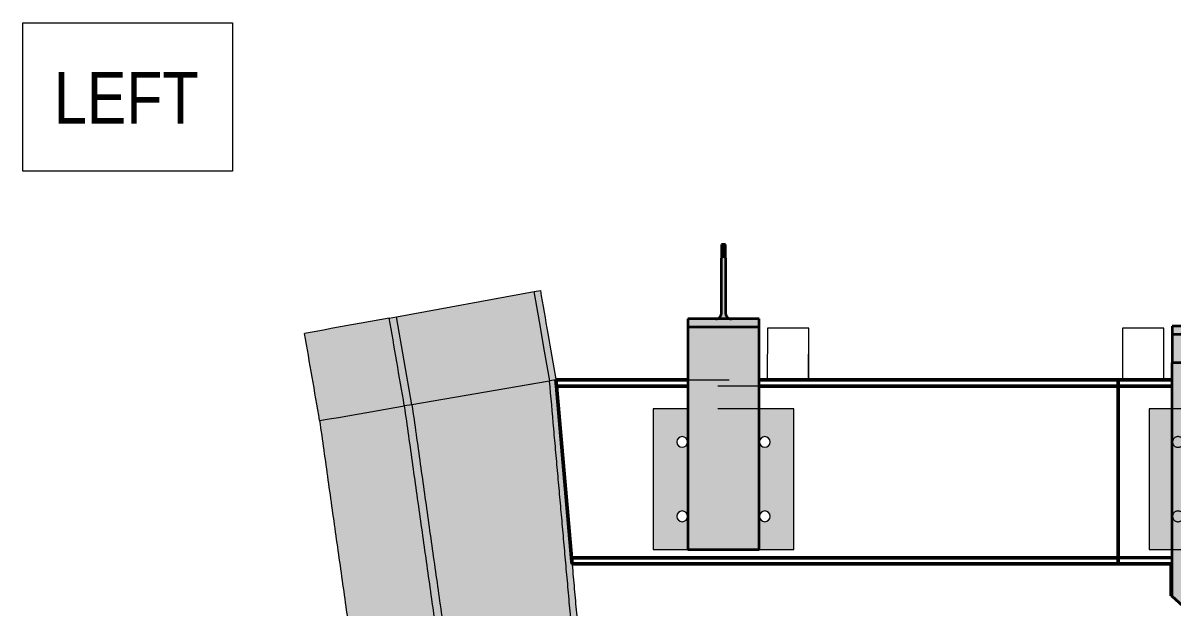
# Model space of a CAD drawing. Header units: metres. Extents: x 305 to 337, y 0 to 1215.
# Drawn here: x 305.067 to 307.848, y 1211.969 to 1213.382 of the extents above; entities that cross this region are included whole.
import ezdxf

# ---------------------------------------------------------------- set-up
doc = ezdxf.new("R2010")
doc.units = ezdxf.units.M
doc.linetypes.add('JacobsDash', pattern=[0.0045, 0.003, -0.0015])
for name, color, linetype, lineweight in [('A-DETL', 7, 'Continuous', 13), ('A-FLOR', 7, 'Continuous', 50), ('A-FLOR-HDLN', 7, 'JacobsDash', 18), ('A-GENM', 7, 'Continuous', 35), ('A-WALL', 7, 'Continuous', 50), ('A-WALL-HDLN', 7, 'JacobsDash', 18), ('G-ANNO-TEXT', 7, 'Continuous', 9), ('S-FSTN', 7, 'Continuous', 18)]:
    doc.layers.add(name, color=color, linetype=linetype, lineweight=lineweight)
doc.styles.add('Arial Narrow', font='ARIALN.TTF', dxfattribs={"height": 0.125})

# ---------------------------------------------------------------- blocks, each defined once
blk = doc.blocks.new('BR08_GEN_POST_0 - 610UB_BASE-8745540-DRG-2873231 - NORTHERN CANOPY - PLAN')
at = {"layer": 'A-GENM', "true_color": 0xc0c0c0}
for points in [[(0.005, 0.7066), (0.005, 0.7721), (-0.005, 0.7721), (-0.005, 0.7066)], [(0.019, 0.5402), (0.0159, 0.5406), (0.0129, 0.5416), (0.0103, 0.5432), (0.0081, 0.5453), (0.0064, 0.5478), (0.0054, 0.5506), (0.005, 0.5536), (0.005, 0.7066), (-0.005, 0.7066), (-0.0054, 0.5506), (-0.0064, 0.5478), (-0.0081, 0.5453), (-0.0103, 0.5432), (-0.0129, 0.5416), (-0.0159, 0.5406), (-0.019, 0.5402)], [(0.1145, 0.5209), (0.1145, 0.5402), (-0.1145, 0.5402), (-0.1145, 0.5209), (0.0799, 0.5209)], [(0.0799, 0.4511), (0.1145, 0.4511), (0.1145, 0.5209), (-0.1145, 0.5209), (-0.1145, 0.4511), (-0.0113, 0.4517), (-0.0064, 0.453), (-0.006, 0.4536), (-0.006, 0.4954), (0.006, 0.4954), (0.0064, 0.453), (0.0091, 0.4521), (0.0169, 0.4512), (0.02, 0.4511)]]:
    blk.add_hatch(color=9, dxfattribs=at).paths.add_polyline_path(points)
at = {"layer": 'A-GENM'}
for p, q in [((0.005, 0.7724), (-0.005, 0.7724)), ((-0.005, 0.7724), (-0.005, 0.7066)), ((0.005, 0.7066), (0.005, 0.7724)), ((-0.005, 0.5536), (-0.005, 0.7066)), ((0.005, 0.7066), (0.005, 0.5536)), ((-0.019, 0.5402), (-0.1145, 0.5402)), ((-0.1145, 0.5402), (-0.1145, 0.5209)), ((0.019, 0.5402), (-0.019, 0.5402)), ((0.1145, 0.5402), (0.019, 0.5402)), ((0.1145, 0.5209), (0.1145, 0.5402)), ((-0.1145, 0.5209), (0.1145, 0.5209)), ((-0.1145, 0.5209), (-0.1145, 0.4511)), ((0.1145, 0.4511), (0.1145, 0.5209))]:
    blk.add_line(p, q, dxfattribs=at)
at = {"layer": 'A-GENM', "flags": 128}
for points in [[(-0.019, 0.5402), (-0.0159, 0.5406), (-0.0129, 0.5416), (-0.0103, 0.5432), (-0.0081, 0.5453), (-0.0064, 0.5478), (-0.0054, 0.5506), (-0.005, 0.5536)], [(0.005, 0.5536), (0.0054, 0.5506), (0.0064, 0.5478), (0.0081, 0.5453), (0.0103, 0.5432), (0.0129, 0.5416), (0.0159, 0.5406), (0.019, 0.5402)]]:
    blk.add_lwpolyline(points, dxfattribs=at)
blk = doc.blocks.new('BR08_GEN_POST_0 - 360UB_BASE-TRANS-8745827-DRG-2873231 - NORTHERN CANOPY - PLAN')
at = {"layer": 'A-GENM', "true_color": 0xc0c0c0}
for points in [[(0.005, 0.7047), (0.005, 0.7374), (-0.005, 0.7374), (-0.005, 0.7047)], [(0.019, 0.5576), (0.0159, 0.5579), (0.0129, 0.5589), (0.0103, 0.5604), (0.0081, 0.5624), (0.0064, 0.5649), (0.0053, 0.5684), (0.005, 0.5704), (0.005, 0.7047), (-0.005, 0.7047), (-0.0054, 0.5676), (-0.0064, 0.5649), (-0.0081, 0.5624), (-0.0103, 0.5604), (-0.0129, 0.5589), (-0.0159, 0.5579), (-0.019, 0.5576)], [(0.086, 0.5383), (0.086, 0.5576), (-0.086, 0.5576), (-0.086, 0.5383), (0.0776, 0.5383)], [(0.086, 0), (0.086, 0.5383), (-0.086, 0.5383), (-0.086, 0), (0.0776, 0)]]:
    blk.add_hatch(color=9, dxfattribs=at).paths.add_polyline_path(points)
at = {"layer": 'A-GENM'}
for p, q in [((0.005, 0.7376), (-0.005, 0.7376)), ((-0.005, 0.7376), (-0.005, 0.7047)), ((0.005, 0.7047), (0.005, 0.7376)), ((-0.005, 0.5704), (-0.005, 0.7047)), ((0.005, 0.7047), (0.005, 0.5704)), ((-0.019, 0.5576), (-0.086, 0.5576)), ((-0.086, 0.5576), (-0.086, 0.5383)), ((0.019, 0.5576), (-0.019, 0.5576)), ((0.086, 0.5576), (0.019, 0.5576)), ((0.086, 0.5383), (0.086, 0.5576)), ((-0.086, 0.5383), (0.086, 0.5383)), ((-0.086, 0.5383), (-0.086, 0)), ((0.086, 0), (0.086, 0.5383)), ((-0.086, 0), (0.086, 0))]:
    blk.add_line(p, q, dxfattribs=at)
at = {"layer": 'A-GENM', "flags": 128}
for points in [[(-0.019, 0.5576), (-0.0159, 0.5579), (-0.0129, 0.5589), (-0.0103, 0.5604), (-0.0081, 0.5624), (-0.0064, 0.5649), (-0.0054, 0.5676), (-0.005, 0.5704)], [(0.005, 0.5704), (0.0054, 0.5676), (0.0064, 0.5649), (0.0081, 0.5624), (0.0103, 0.5604), (0.0129, 0.5589), (0.0159, 0.5579), (0.019, 0.5576)]]:
    blk.add_lwpolyline(points, dxfattribs=at)
blk = doc.blocks.new('BR08_CANOPY_BEAM - TYPE 1-8632480-DRG-2873231 - NORTHERN CANOPY - PLAN')
at = {"layer": 'A-GENM', "true_color": 0xc0c0c0}
for points in [[(307.9681, 1212.1484), (307.9681, 1212.6041), (307.9561, 1212.6041), (307.9561, 1212.1484)], [(307.9421, 1211.9104), (307.9421, 1212.5598), (307.8476, 1212.5598), (307.8476, 1211.9954), (307.9327, 1211.9189)], [(307.9561, 1211.8983), (307.9557, 1212.5617), (307.953, 1212.5607), (307.9452, 1212.5599), (307.9421, 1212.5597), (307.9421, 1211.9104), (307.956, 1211.8984)], [(307.9681, 1211.8883), (307.9681, 1212.1484), (307.9561, 1212.1484), (307.9561, 1211.8993), (307.9621, 1211.8938)], [(307.9821, 1211.8745), (307.9821, 1211.8925), (307.9681, 1211.8929), (307.9684, 1211.8871), (307.9798, 1211.8765), (307.9812, 1211.8753)]]:
    blk.add_hatch(color=9, dxfattribs=at).paths.add_polyline_path(points)
h = blk.add_hatch(color=9, dxfattribs=at)
h.paths.add_polyline_path([(307.9821, 1211.8925), (307.9821, 1212.3876), (307.9681, 1212.3876), (307.9681, 1211.8929), (307.9796, 1211.8925)])
h.paths.add_polyline_path([(307.9735, 1212.4733), (307.9821, 1212.4733), (307.9821, 1212.5598), (307.9722, 1212.5605), (307.9684, 1212.5617), (307.9681, 1212.5623), (307.9686, 1212.4733), (307.9733, 1212.4733)])
h = blk.add_hatch(color=9, dxfattribs=at)
h.paths.add_polyline_path([(308.0766, 1211.7895), (308.0766, 1212.3876), (307.9821, 1212.3876), (307.9821, 1211.8745), (308.042, 1211.8206)])
h.paths.add_polyline_path([(308.0766, 1212.4733), (308.0766, 1212.5598), (307.9821, 1212.5598), (307.9821, 1212.4733), (308.0643, 1212.4733)])
h = blk.add_hatch(color=9, dxfattribs=at)
h.paths.add_polyline_path([(307.9621, 1211.8918), (307.9621, 1211.8938), (307.9561, 1211.8993), (307.9561, 1211.8983)])
h.paths.add_polyline_path([(307.9621, 1211.8918), (307.953, 1211.9008), (307.9327, 1211.9189), (307.9598, 1211.8938)])
h = blk.add_hatch(color=9, dxfattribs=at)
h.paths.add_polyline_path([(307.9621, 1211.8918), (307.9681, 1211.8876), (307.9681, 1211.8883), (307.9621, 1211.8938)])
h.paths.add_polyline_path([(308.0766, 1211.7888), (308.0766, 1211.7895), (308.0758, 1211.7895)])
at = {"layer": 'A-GENM'}
for p, q in [((307.9561, 1212.6041), (307.9681, 1212.6041)), ((307.9561, 1212.1484), (307.9561, 1212.6041)), ((307.9681, 1212.6041), (307.9681, 1212.1484)), ((307.9421, 1212.5598), (307.8476, 1212.5598)), ((307.8476, 1211.9954), (307.8476, 1212.5598)), ((308.0766, 1212.5598), (307.9821, 1212.5598)), ((308.0766, 1212.5598), (308.0766, 1212.4733)), ((308.0766, 1212.3876), (308.0766, 1211.7895)), ((307.9561, 1211.8993), (307.9561, 1212.1484)), ((307.9681, 1212.1484), (307.9561, 1212.1484)), ((307.9681, 1212.1484), (307.9681, 1211.8883)), ((307.8476, 1211.9947), (307.8476, 1211.9954)), ((307.8476, 1211.9954), (307.9421, 1211.9104)), ((307.9621, 1211.8918), (307.8476, 1211.9947)), ((307.9561, 1211.8983), (307.9561, 1211.8993)), ((307.9621, 1211.8938), (307.9561, 1211.8993)), ((307.9681, 1211.8883), (307.9621, 1211.8938)), ((308.0766, 1211.7888), (307.9621, 1211.8918)), ((307.9681, 1211.8883), (307.9681, 1211.8876)), ((307.9821, 1211.8745), (308.0766, 1211.7895)), ((308.0766, 1211.7895), (308.0766, 1211.7888))]:
    blk.add_line(p, q, dxfattribs=at)
at = {"layer": 'A-GENM', "flags": 128}
for points in [[(307.9561, 1212.5622), (307.9557, 1212.5617), (307.9547, 1212.5612), (307.953, 1212.5607), (307.9508, 1212.5603), (307.9481, 1212.56), (307.9452, 1212.5599), (307.9421, 1212.5598)], [(307.9821, 1212.5598), (307.979, 1212.5599), (307.976, 1212.56), (307.9733, 1212.5603), (307.9711, 1212.5607), (307.9695, 1212.5612), (307.9684, 1212.5617), (307.9681, 1212.5622)], [(307.9421, 1211.9104), (307.9452, 1211.9077), (307.9481, 1211.905), (307.9508, 1211.9027), (307.953, 1211.9008), (307.9547, 1211.8994), (307.9557, 1211.8985), (307.9561, 1211.8983)], [(307.9821, 1211.8745), (307.979, 1211.8773), (307.976, 1211.88), (307.9733, 1211.8824), (307.9711, 1211.8845), (307.9695, 1211.8861), (307.9684, 1211.8871), (307.9681, 1211.8876)]]:
    blk.add_lwpolyline(points, dxfattribs=at)
blk = doc.blocks.new('BR08_CANOPY_EDGE - NORTH-8632574-DRG-2873231 - NORTHERN CANOPY - PLAN')
at = {"layer": 'A-GENM', "true_color": 0xc0c0c0}
for points in [[(307.8474, 1211.9987), (307.8474, 1212.0736), (307.8444, 1212.0736), (307.8444, 1211.9987)], [(307.8476, 1211.9965), (307.8474, 1211.9987), (307.8444, 1211.9987), (307.845, 1211.9965), (307.8474, 1211.9965)]]:
    blk.add_hatch(color=9, dxfattribs=at).paths.add_polyline_path(points)
at = {"layer": 'A-GENM'}
for p, q in [((307.8444, 1211.9987), (307.8444, 1212.0736)), ((307.8474, 1212.0736), (307.8444, 1212.0736)), ((307.8474, 1211.9987), (307.8474, 1212.0736)), ((307.8474, 1212.0736), (307.8474, 1211.9987)), ((307.845, 1211.9965), (307.8444, 1211.9987)), ((307.8474, 1211.9987), (307.8444, 1211.9987)), ((307.845, 1211.9965), (307.8476, 1211.9965)), ((307.8475, 1211.9983), (307.8474, 1211.9987)), ((307.8474, 1211.9987), (307.8475, 1211.9983))]:
    blk.add_line(p, q, dxfattribs=at)
blk = doc.blocks.new('North_Wall - North_Wall-6845343-DRG-2873231 - NORTHERN CANOPY - PLAN')
at = {"layer": 'A-WALL'}
for p, q in [((200.8685, 1234.7241), (200.9981, 1234.7354)), ((200.0025, 1234.6483), (200.8685, 1234.7241)), ((200.8698, 1234.7091), (200.0038, 1234.6334)), ((200.8685, 1234.7241), (200.8698, 1234.7091)), ((200.8685, 1234.7241), (200.8698, 1234.7091)), ((200.9995, 1234.7205), (200.8698, 1234.7091)), ((200.8698, 1234.7091), (200.906, 1234.2957)), ((199.5125, 1234.6054), (199.8312, 1234.6333)), ((199.8325, 1234.6184), (199.5151, 1234.5906)), ((199.5151, 1234.5906), (199.5881, 1234.1804)), ((200.906, 1234.2957), (199.5881, 1234.1804)), ((200.906, 1234.2957), (201.0356, 1234.3071)), ((200.906, 1234.2957), (200.9066, 1234.2882)), ((201.0369, 1234.2921), (200.9073, 1234.2808)), ((201.0369, 1234.292), (200.9073, 1234.2807)), ((200.9073, 1234.2808), (199.5907, 1234.1656)), ((200.9073, 1234.2807), (199.5907, 1234.1655)), ((200.9066, 1234.2882), (200.9073, 1234.2808))]:
    blk.add_line(p, q, dxfattribs=at)
at = {"layer": 'A-WALL', "flags": 128}
for points in [[(199.5125, 1234.6054), (199.5138, 1234.598), (199.5151, 1234.5906)], [(199.5881, 1234.1804), (199.5894, 1234.173), (199.5907, 1234.1656)]]:
    blk.add_lwpolyline(points, dxfattribs=at)
at = {"layer": 'A-WALL-HDLN'}
for p, q in [((199.8312, 1234.6333), (200.0025, 1234.6483)), ((200.0038, 1234.6334), (199.8325, 1234.6184))]:
    blk.add_line(p, q, dxfattribs=at)
blk = doc.blocks.new('Canopy Post Column Base Plate-4 Hole - 25mm-V37-DRG-2873231 - NORTHERN CANOPY - PLAN')
at = {"layer": 'S-FSTN', "linetype": 'JacobsDash', "lineweight": 9, "true_color": 0xc0c0c0}
h = blk.add_hatch(color=9, dxfattribs=at)
h.paths.add_polyline_path([(0.17, 0.17), (-0.1089, 0.17), (-0.1089, 0.1145), (0.17, 0.1145)])
h.paths.add_polyline_path([(0.17, -0.1145), (-0.17, -0.1145), (-0.17, -0.17), (0.17, -0.17), (0.17, -0.1387)])
at = {"layer": 'S-FSTN', "linetype": 'JacobsDash', "lineweight": 9}
for p, q in [((-0.109, 0.17), (-0.17, 0.17)), ((-0.17, 0.17), (-0.17, -0.1145)), ((0.17, -0.1145), (0.17, 0.1145))]:
    blk.add_line(p, q, dxfattribs=at)
at = {"layer": 'S-FSTN'}
for p, q in [((0.17, 0.17), (-0.1089, 0.17)), ((0.17, 0.1145), (0.17, 0.17)), ((-0.17, -0.1145), (-0.17, -0.17)), ((0.17, -0.17), (0.17, -0.1145)), ((-0.17, -0.17), (0.17, -0.17))]:
    blk.add_line(p, q, dxfattribs=at)
at = {"layer": 'S-FSTN', "linetype": 'JacobsDash', "lineweight": 9}
for centre, start, end in [((-0.09, 0.1), 0, 180), ((0.09, 0.1), 0, 180), ((-0.09, 0.1), 180, 360), ((0.09, 0.1), 180, 360), ((-0.09, -0.1), 0, 180), ((-0.09, -0.1), 180, 360), ((0.09, -0.1), 0, 180), ((0.09, -0.1), 180, 360)]:
    blk.add_arc(centre, 0.013, start, end, dxfattribs=at)
blk = doc.blocks.new('Canopy Post Column Base Plate-4 Hole - 25mm-V39-DRG-2873231 - NORTHERN CANOPY - PLAN')
at = {"layer": 'S-FSTN', "linetype": 'JacobsDash', "lineweight": 9, "true_color": 0xc0c0c0}
h = blk.add_hatch(color=9, dxfattribs=at)
h.paths.add_polyline_path([(0.17, 0.17), (-0.17, 0.17), (-0.17, 0.086), (0.17, 0.086)])
h.paths.add_polyline_path([(0.17, -0.086), (-0.17, -0.086), (-0.17, -0.17), (0.17, -0.17), (0.17, -0.141)])
h.paths.add_polyline_path([(0.103, 0.1), (0.1026, 0.0966), (0.1013, 0.0935), (0.0992, 0.0908), (0.0965, 0.0887), (0.0934, 0.0874), (0.09, 0.087), (0.0866, 0.0874), (0.0835, 0.0887), (0.0808, 0.0908), (0.0787, 0.0935), (0.0774, 0.0966), (0.077, 0.1), (0.0774, 0.1034), (0.0787, 0.1065), (0.0808, 0.1092), (0.0835, 0.1113), (0.0866, 0.1126), (0.09, 0.113), (0.0934, 0.1126), (0.0965, 0.1113), (0.0992, 0.1092), (0.1013, 0.1065), (0.1027, 0.1021)])
h.paths.add_polyline_path([(0.103, -0.1), (0.1026, -0.1034), (0.1013, -0.1065), (0.0992, -0.1092), (0.0965, -0.1113), (0.0934, -0.1126), (0.09, -0.113), (0.0866, -0.1126), (0.0835, -0.1113), (0.0808, -0.1092), (0.0787, -0.1065), (0.0774, -0.1034), (0.077, -0.1), (0.0774, -0.0966), (0.0787, -0.0935), (0.0808, -0.0908), (0.0835, -0.0887), (0.0866, -0.0874), (0.09, -0.087), (0.0934, -0.0874), (0.0965, -0.0887), (0.0992, -0.0908), (0.1013, -0.0935), (0.1027, -0.0979)])
h.paths.add_polyline_path([(-0.077, 0.1), (-0.0774, 0.0966), (-0.0787, 0.0935), (-0.0808, 0.0908), (-0.0835, 0.0887), (-0.0866, 0.0874), (-0.09, 0.087), (-0.0934, 0.0874), (-0.0965, 0.0887), (-0.0992, 0.0908), (-0.1013, 0.0935), (-0.1026, 0.0966), (-0.103, 0.1), (-0.1026, 0.1034), (-0.1013, 0.1065), (-0.0992, 0.1092), (-0.0965, 0.1113), (-0.0934, 0.1126), (-0.09, 0.113), (-0.0866, 0.1126), (-0.0835, 0.1113), (-0.0808, 0.1092), (-0.0787, 0.1065), (-0.0774, 0.1034)])
h.paths.add_polyline_path([(-0.077, -0.1), (-0.0774, -0.1034), (-0.0787, -0.1065), (-0.0808, -0.1092), (-0.0835, -0.1113), (-0.0866, -0.1126), (-0.09, -0.113), (-0.0934, -0.1126), (-0.0965, -0.1113), (-0.0992, -0.1092), (-0.1013, -0.1065), (-0.1026, -0.1034), (-0.103, -0.1), (-0.1026, -0.0966), (-0.1013, -0.0935), (-0.0992, -0.0908), (-0.0965, -0.0887), (-0.0934, -0.0874), (-0.09, -0.087), (-0.0866, -0.0874), (-0.0835, -0.0887), (-0.0808, -0.0908), (-0.0787, -0.0935), (-0.0774, -0.0966)])
at = {"layer": 'S-FSTN'}
for p, q in [((0.17, 0.17), (-0.17, 0.17)), ((-0.17, 0.17), (-0.17, 0.086)), ((0.17, -0.17), (0.17, 0.17)), ((-0.17, -0.086), (-0.17, -0.17)), ((-0.17, -0.17), (0.17, -0.17))]:
    blk.add_line(p, q, dxfattribs=at)
at = {"layer": 'S-FSTN', "linetype": 'JacobsDash', "lineweight": 9}
blk.add_line((-0.17, 0.086), (-0.17, -0.086), dxfattribs=at)
at = {"layer": 'S-FSTN'}
for centre, start, end in [((-0.09, 0.1), 0, 180), ((0.09, 0.1), 0, 180), ((-0.09, 0.1), 180, 360), ((0.09, 0.1), 180, 360), ((-0.09, -0.1), 0, 180), ((-0.09, -0.1), 180, 360), ((0.09, -0.1), 0, 180), ((0.09, -0.1), 180, 360)]:
    blk.add_arc(centre, 0.013, start, end, dxfattribs=at)

msp = doc.modelspace()

# ---------------------------------------------------------------- hatches: boundary and pattern name
at = {"layer": 'A-FLOR', "true_color": 0xe1e1e1}
for points in [[(306.0074602, 1212.4586955), (306.3414228, 1212.5161559), (306.3041773, 1212.7325149), (305.9707953, 1212.6716919), (306.004378, 1212.4766068)], [(306.3414228, 1212.5161559), (306.3562068, 1212.5186996), (306.3189363, 1212.7352076), (306.3041773, 1212.7325149), (306.3290099, 1212.5882966)], [(305.7846068, 1212.4203521), (305.9897478, 1212.455648), (305.9531128, 1212.6684658), (305.7483271, 1212.6311042), (305.7749259, 1212.4766068)], [(305.9897478, 1212.455648), (306.0074602, 1212.4586955), (305.9707953, 1212.6716919), (305.9531128, 1212.6684658), (305.986141, 1212.4766068)], [(306.0888454, 1211.8843817), (306.3926569, 1211.9379518), (306.3410802, 1212.516097), (306.0080466, 1212.4586955), (306.0792463, 1211.9530463)], [(306.3926569, 1211.9379518), (306.4074388, 1211.9405583), (306.3558652, 1212.5186408), (306.3410802, 1212.516097), (306.3893327, 1211.9754937)], [(305.8654748, 1211.8449954), (306.0711445, 1211.8812605), (305.9903225, 1212.4557468), (305.7845448, 1212.4203415), (305.8612172, 1211.8752711)], [(306.0711445, 1211.8812605), (306.0888454, 1211.8843817), (306.0080327, 1212.458794), (305.9903364, 1212.455648), (306.0709263, 1211.8828211)]]:
    msp.add_hatch(color=254, dxfattribs=at).paths.add_polyline_path(points)

# ---------------------------------------------------------------- linework, layer by layer
at = {"layer": 'A-DETL', "lineweight": 9}
for p, q in [((306.86822, 1212.6438057), (306.8681307, 1212.5188057)), ((306.96822, 1212.6437342), (306.86822, 1212.6438057)), ((306.9681307, 1212.5187343), (306.96822, 1212.6437342)), ((306.96822, 1212.5187342), (306.96822, 1212.6437342)), ((307.7275705, 1212.6438084), (307.7274812, 1212.5188084)), ((307.8275705, 1212.6437369), (307.7275705, 1212.6438084)), ((307.8274812, 1212.518737), (307.8275705, 1212.6437369)), ((307.8275705, 1212.5187369), (307.8275705, 1212.6437369)), ((306.8681307, 1212.5188057), (306.9681307, 1212.5187343)), ((307.7274812, 1212.5188084), (307.8274812, 1212.518737))]:
    msp.add_line(p, q, dxfattribs=at)
at = {"layer": 'A-FLOR', "color": 252, "lineweight": 18, "true_color": 0x888888}
for p, q in [((305.9707953, 1212.6716919), (306.3041773, 1212.7325149)), ((306.3041773, 1212.7325149), (306.3189363, 1212.7352076)), ((305.9531128, 1212.6684658), (305.9707953, 1212.6716919)), ((306.3410802, 1212.516097), (306.0080327, 1212.458794)), ((306.3410802, 1212.516097), (306.2744707, 1212.5046364)), ((306.3562068, 1212.5186996), (306.3414228, 1212.5161559)), ((306.3633011, 1212.4374266), (306.3571928, 1212.5061118)), ((306.0074602, 1212.4586955), (305.9897478, 1212.455648)), ((306.3694051, 1212.3687436), (306.3641791, 1212.4275477))]:
    msp.add_line(p, q, dxfattribs=at)
at = {"layer": 'A-FLOR', "color": 252, "lineweight": 18, "true_color": 0x888888, "flags": 128}
for points in [[(306.3414228, 1212.5161559), (306.3290099, 1212.5882966), (306.3165922, 1212.6604244), (306.3041773, 1212.7325149)], [(305.9531128, 1212.6684658), (305.9303588, 1212.6643145), (305.9076048, 1212.6601632), (305.8848509, 1212.656012), (305.8620969, 1212.6518607), (305.839343, 1212.6477094), (305.816589, 1212.6435581), (305.793835, 1212.6394068), (305.7710811, 1212.6352555), (305.7483271, 1212.6311042)], [(306.0074602, 1212.4586955), (305.9891325, 1212.5652012), (305.9707953, 1212.6716919)], [(306.3571895, 1212.5061611), (306.3568408, 1212.5100776), (306.3564867, 1212.5140553)], [(305.7846068, 1212.4203521), (305.8074002, 1212.4242739), (305.8301937, 1212.4281957), (305.8529871, 1212.4321174), (305.8757806, 1212.4360392), (305.898574, 1212.4399609), (305.9213674, 1212.4438827), (305.9441609, 1212.4478044), (305.9669543, 1212.4517262), (305.9897478, 1212.455648)], [(306.3730744, 1212.3274785), (306.3712394, 1212.348111), (306.3694051, 1212.3687436)]]:
    msp.add_lwpolyline(points, dxfattribs=at)
at = {"layer": 'A-FLOR', "color": 252, "lineweight": 18, "true_color": 0x888888}
for points, knots in [([(306.3189363, 1212.7352076), (306.3249307, 1212.7004011), (306.3372704, 1212.6287499), (306.3496949, 1212.5565602), (306.3561151, 1212.5192331), (306.3561955, 1212.5187652)], [0.00174351302, 0.00174351302, 0.00174351302, 0.00174351302, 0.03173450163, 0.06346900326, 0.06387187085, 0.06387187085, 0.06387187085, 0.06387187085]), ([(305.9897478, 1212.455648), (305.9896634, 1212.4561384), (305.9774615, 1212.5270805), (305.9652428, 1212.5980319), (305.9531128, 1212.6684658)], [-0.06389148011, -0.06389148011, -0.06389148011, -0.06389148011, -0.06346900326, -0.0027812288, -0.0027812288, -0.0027812288, -0.0027812288]), ([(306.3926569, 1211.9379518), (306.391007, 1211.9570416), (306.3875671, 1211.9960794), (306.3823556, 1212.054406), (306.3770873, 1212.1126761), (306.3718639, 1212.1704762), (306.366729, 1212.2278612), (306.3615976, 1212.2853828), (306.3564713, 1212.34299), (306.3496384, 1212.4198662), (306.34451, 1212.4775785), (306.3410802, 1212.516097)], [0, 0, 0, 0, 0.1, 0.2, 0.3, 0.4, 0.5, 0.6, 0.7, 0.8, 1, 1, 1, 1]), ([(306.3558652, 1212.5186408), (306.3592946, 1212.4801274), (306.3644221, 1212.4224247), (306.3712535, 1212.3455629), (306.3763784, 1212.2879679), (306.3815082, 1212.2304603), (306.3866403, 1212.1730961), (306.3918643, 1212.1152951), (306.3962545, 1212.0667487), (306.3997412, 1212.0278446), (306.4032025, 1211.9889663), (306.4057934, 1211.9596207), (306.4074388, 1211.9405583)], [0, 0, 0, 0, 0.2, 0.3, 0.4, 0.5, 0.6, 0.7, 0.8, 0.85, 0.9, 1, 1, 1, 1]), ([(306.0711445, 1211.8812605), (306.0678392, 1211.9051014), (306.0611557, 1211.9532771), (306.0510254, 1212.0252911), (306.0408218, 1212.0972154), (306.0273056, 1212.1926749), (306.0104873, 1212.3122065), (305.9970505, 1212.4078833), (305.9903225, 1212.4557468)], [-1, -1, -1, -1, -0.875, -0.75, -0.625, -0.5, -0.25, 0, 0, 0, 0]), ([(306.0080327, 1212.458794), (306.0147599, 1212.4109376), (306.028194, 1212.3152796), (306.0450077, 1212.1957784), (306.0585179, 1212.100355), (306.0687222, 1212.0284322), (306.0788543, 1211.9564014), (306.0855428, 1211.9082136), (306.0888454, 1211.8843817)], [0, 0, 0, 0, 0.25, 0.5, 0.625, 0.75, 0.875, 1, 1, 1, 1]), ([(305.7845448, 1212.4203415), (305.7912844, 1212.3723917), (305.8047546, 1212.2764915), (305.8249889, 1212.1326317), (305.8420307, 1212.0127642), (305.8555066, 1211.9169207), (305.8621453, 1211.8689901), (305.8654748, 1211.8449954)], [0, 0, 0, 0, 0.25, 0.5, 0.75, 0.875, 1, 1, 1, 1]), ([(306.3849588, 1212.1942571), (306.3832906, 1212.2128698), (306.3793259, 1212.2572725), (306.3753671, 1212.3016828), (306.3730744, 1212.3274785)], [-0.3443457608, -0.3443457608, -0.3443457608, -0.3443457608, -0.2, 0, 0, 0, 0])]:
    msp.add_open_spline(points, degree=3, knots=knots, dxfattribs=at)
for points in [[(305.7846068, 1212.4203521), (305.7725232, 1212.4906046), (305.7604254, 1212.5608548), (305.7483271, 1212.6311042)], [(306.3928571, 1212.1066163), (306.391988, 1212.1162345), (306.3911186, 1212.1258524), (306.39025, 1212.1354702)], [(306.3960364, 1212.0713965), (306.3959662, 1212.0721755), (306.395896, 1212.0729544), (306.3958258, 1212.0737334)]]:
    msp.add_open_spline(points, degree=3, dxfattribs=at)
at = {"layer": 'A-FLOR-HDLN', "color": 252, "true_color": 0x888888}
for p, q in [((306.3410802, 1212.516097), (306.3413878, 1212.5161499)), ((306.3414228, 1212.5161559), (306.3411291, 1212.5161054)), ((306.0079838, 1212.4587856), (306.0074602, 1212.4586955)), ((305.7845983, 1212.4203507), (305.7845448, 1212.4203415))]:
    msp.add_line(p, q, dxfattribs=at)
at = {"layer": 'G-ANNO-TEXT', "lineweight": 18, "flags": 128}
msp.add_lwpolyline([(305.0666616, 1213.3821292), (305.5736616, 1213.3821292), (305.5736616, 1213.0236292), (305.0666616, 1213.0236292)], close=True, dxfattribs=at)

# ---------------------------------------------------------------- block references
at = {"layer": 'A-GENM'}
for name, p in [('BR08_GEN_POST_0 - 610UB_BASE-8745540-DRG-2873231 - NORTHERN CANOPY - PLAN', (307.9620705, 1212.1086668)), ('BR08_GEN_POST_0 - 360UB_BASE-TRANS-8745827-DRG-2873231 - NORTHERN CANOPY - PLAN', (306.7621299, 1212.1086669)), ('BR08_CANOPY_BEAM - TYPE 1-8632480-DRG-2873231 - NORTHERN CANOPY - PLAN', (0, 0)), ('BR08_CANOPY_EDGE - NORTH-8632574-DRG-2873231 - NORTHERN CANOPY - PLAN', (0, 0))]:
    msp.add_blockref(name, p, dxfattribs=at)
at = {"layer": 'A-WALL-HDLN', "rotation": 355.0000000000001}
msp.add_blockref('North_Wall - North_Wall-6845343-DRG-2873231 - NORTHERN CANOPY - PLAN', (0, 0), dxfattribs=at)
at = {"layer": 'S-FSTN', "linetype": 'JacobsDash', "lineweight": 9}
for name, p, rotation in [('Canopy Post Column Base Plate-4 Hole - 25mm-V39-DRG-2873231 - NORTHERN CANOPY - PLAN', (306.7621299, 1212.2786669), 269.9999998949381), ('Canopy Post Column Base Plate-4 Hole - 25mm-V37-DRG-2873231 - NORTHERN CANOPY - PLAN', (307.9620705, 1212.2786668), 269.9999998949049)]:
    msp.add_blockref(name, p, dxfattribs=dict(at, rotation=rotation))

# ---------------------------------------------------------------- next in the draw order: texts
at = {"layer": 'G-ANNO-TEXT', "lineweight": 18, "insert": (305.1416616, 1213.2634573), "char_height": 0.125, "attachment_point": 1, "style": 'Arial Narrow', "bg_fill": 3, "box_fill_scale": 1, "bg_fill_color": 256, "bg_fill_transparency": 0}
msp.add_mtext('LEFT', dxfattribs=at)

doc.saveas('drawing.dxf')
